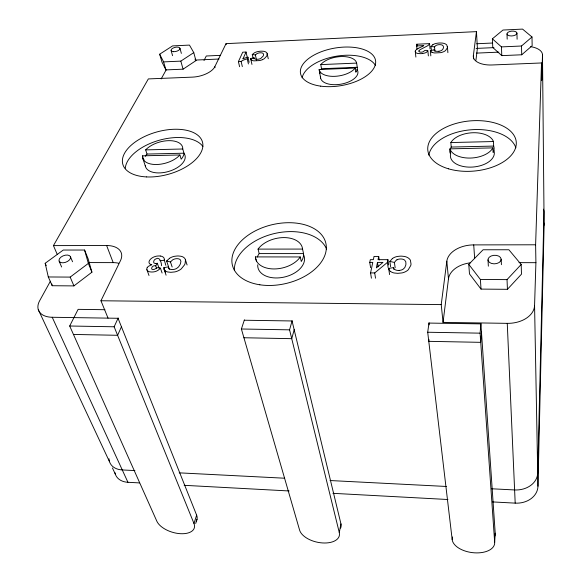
<?xml version="1.0" encoding="UTF-8"?>
<svg xmlns="http://www.w3.org/2000/svg" width="582" height="582" viewBox="0 0 582 582"><rect width="100%" height="100%" fill="white"/><g stroke="black" fill="none" stroke-linecap="round" stroke-linejoin="round"><path stroke-width="0.87" d="M492.568 501.917L515.194 503.132A21.92 17.751 3.6 0 0 537.964 486.225L544.112 225.118L542.497 55.094A19.381 9.683 -4.4 0 0 530.653 46.669M537.964 486.225L534.567 305.492L535.913 262.686L535.615 244.789L541.522 62.965L491.972 64.98A19.824 9.901 -5.2 0 1 473.355 55.69L476.454 31.639L226.042 43.643L214.802 66.741A18.355 8.774 -13.5 0 1 192.518 77.122L148.337 78.919L53.449 245.611L57.101 254.123M542.497 55.094L541.704 80.367L541.522 62.965M429.029 322.726L427.705 332.242L452.192 539.652A21.403 11.851 7.6 0 0 474.548 552.827A21.403 11.851 7.6 0 0 494.671 542.308L495.209 533.221L480.899 323.876L428.985 323.075L429.189 324.88M481.627 331.82L480.739 342.34L428.781 341.336L429.014 339.604M494.671 542.308L480.099 333.159L480.928 323.527M452.192 539.652L452.447 536.96M534.567 305.492A26.117 17.816 -1.7 0 1 507.257 323.352L443.048 322.377L448.482 278.851L446.823 261.216A25.47 16.609 -4.2 0 1 473.719 244.898L535.615 244.789M475.923 60.317L477.407 48.357L476.454 31.639M443.048 322.377L441.221 304.612L446.823 261.216M415.344 51.209L415.308 51.623A4.947 2.452 -7.3 0 0 416.217 52.882L416.559 53.064A5.303 2.626 -7.3 0 0 418.109 53.522L420.539 53.66A10.345 5.1 -7.3 0 0 421.528 53.609L422.452 53.522M244.389 319.896L241.392 328.997L299.599 530.115A20.428 11.218 12.5 0 0 322.537 542.941A20.428 11.218 12.5 0 0 339.291 532.595L340.95 523.88L292.055 320.966L244.28 320.231M164.248 259.856L165.841 265.356M388.15 267.698L387.379 262.417L387.91 259.674L378.045 259.659L378.707 256.429L374.03 256.422L373.353 259.652L370.327 259.652L369.745 262.387L370.596 267.655M377.478 262.409L376.358 267.887L382.978 262.417L377.478 262.409L378.162 266.803M371.425 278.189L370.567 272.907L372.778 262.395L369.745 262.387M416.821 49.463L416.828 44.217L429.567 43.635L430.054 48.939M161.578 265.705C161.403 262.693 159.97 256.015 155.518 259.07C153.604 259.783 152.499 263.617 155.43 263.486M294.274 329.456L291.735 338.673L243.923 337.749M339.291 532.595L289.567 329.841L292.149 320.631M195.705 523.451L197.014 519.289M104.92 309.711L78.112 309.348L69.687 326.007L156.827 521.188A19.817 10.476 16.7 0 0 180.238 533.679A19.817 10.476 16.7 0 0 193.988 523.509L196.629 515.143L118.051 318.289L52.22 317.27A24.037 14.274 -22.1 0 1 39.649 300.741L50.394 281.23M418.88 50.947A2.728 1.353 -7.3 0 0 420.277 52.118A2.728 1.353 -7.3 0 0 423.23 51.725A1.964 0.975 -7.3 0 0 423.558 51.5C424.714 49.339 429.785 50.408 426.424 52.278A4.365 2.161 -7.3 0 1 425.377 52.809A6.664 3.296 -7.3 0 1 422.452 53.515M248.398 63.962L247.241 58.869L247.976 57.232A12.411 6.016 -12.1 0 0 242.992 58.782M121.594 326.466L117.593 335.297L73.448 334.439M243 58.789L246.055 52.038L242.716 52.191L238.402 61.619L239.595 66.712M193.988 523.509L114.145 326.786L118.204 317.961M108.048 318.136L100.955 300.756L120.481 260.612A23.731 13.837 -19.8 0 0 106.622 245.524L53.449 245.611M204.006 60.499L206.283 55.996L220.614 55.348M161.17 78.926L165.972 70.218A17.715 8.439 -13.9 0 1 166.496 69.396M395.149 267.735L394.407 262.446L396.044 260.43A5.143 3.354 -7.7 0 1 396.989 259.812M147.217 267.698L147.362 267.451A4.816 2.917 -18.4 0 1 148.446 266.309L151.771 264.672M156.609 268.346L155.736 265.836L157.329 263.268A7.18 4.314 -18 0 1 155.423 263.5M390.624 266.694L389.86 261.413L392.363 258.597M434.936 51.325L434.543 46.887L435.736 45.665A3.95 1.95 -6.8 0 1 436.442 45.272A4.154 2.044 -6.8 0 1 439.032 44.676A5.522 2.721 -6.8 0 1 439.737 44.654L440.225 44.669A4.336 2.139 -6.8 0 1 442.385 45.192L443.295 46.116L443.469 47.382A17.787 8.781 -7.2 0 1 443.375 48.037L442.698 49.492L441.425 50.503A4.46 2.204 -6.8 0 1 438.988 51.245M155.736 265.836C151.575 264.541 149.523 271.35 154.717 269.219C157.031 266.651 163.04 267.211 157.998 270.339C155.569 271.889 152.513 272.34 149.705 271.823A6.642 4.023 -18.4 0 1 147.435 270.586M431.4 50.889L431 46.451L432.826 44.734M172.156 267L170.475 261.965L172.439 260.052A4.932 3.005 -17.5 0 1 173.443 259.463A5.187 3.157 -17.5 0 1 176.71 258.677A6.889 4.198 -17.5 0 1 177.532 258.699L178.085 258.757A5.413 3.296 -17.5 0 1 180.318 259.783L180.915 261.369L180.507 263.464A22.269 13.488 -18.1 0 1 180.078 264.534L178.594 266.869L176.644 268.433A5.573 3.405 -17.6 0 1 173.465 269.466L172.847 269.517A5.464 3.339 -17.6 0 1 168.293 266.891M168.307 266.01L166.612 260.983L169.551 258.313M256.509 60.048L255.389 54.955L256.786 53.77A3.768 1.811 -11.8 0 1 257.535 53.391A3.965 1.906 -11.8 0 1 260.045 52.809A5.26 2.532 -11.8 0 1 260.692 52.795L261.136 52.809A4.139 1.986 -11.8 0 1 262.969 53.326L263.559 54.228L263.399 55.457A16.994 8.148 -12.1 0 1 263.144 56.098L260.743 58.484A4.249 2.052 -11.8 0 1 258.321 59.204L257.841 59.255A4.169 2.008 -11.9 0 1 254.058 57.894M507.439 289.312L521.472 274.166L521.188 264.483L508.879 249.758L483.082 249.773L468.765 264.352L469.485 273.926L481.03 289.101L507.439 289.312L507.031 279.622L521.188 264.483M253.214 58.76L252.268 54.526L254.37 52.86A6.686 3.208 -11.8 0 1 258.226 51.492L260.19 51.231A11.233 5.413 -11.9 0 1 261.318 51.172L263.268 51.252A7.646 3.674 -11.8 0 1 265.661 51.922A8.403 4.038 -11.8 0 1 266.323 52.344A7.981 3.834 -11.8 0 1 267.036 53.217L268.266 58.724M521.719 54.781L532.152 45.731L531.999 36.993L522.549 29.1L502.972 30.038L492.379 38.819L492.779 47.477L501.793 55.632L521.719 54.781L521.501 46.007L531.999 36.993M370.567 272.907L374.699 272.929L387.379 262.417M73.929 285.9L91.927 272.194L88.115 258.786L84.572 250.034L63.263 250.042L45.178 263.282L48.299 276.967L52.205 285.726L73.929 285.9L70.175 277.097L48.299 276.967M70.175 277.097L88.355 263.391L84.572 250.034M183.068 69.171L195.908 60.644L193.777 52.62L189.463 45.09L172.585 45.898L159.672 54.199L161.985 62.143L165.928 69.905L183.068 69.171L180.835 61.125L193.777 52.62M417.803 48.641L418.014 48.517A21.789 10.869 -7 0 1 419.615 47.724L422.365 46.436A10.978 5.369 -7.5 0 0 423.019 46.109A6.337 3.106 -7.4 0 0 423.812 45.6L416.465 45.934M254.218 57.873L250.624 58.491L251.962 64.435M434.099 49.885L430.338 50.532L430.826 55.865M438.988 51.245L438.472 51.303A4.372 2.161 -6.8 0 1 433.932 49.914M159.854 260.678L164.139 260.329M399.157 270.397L399.827 270.339A5.805 3.805 -7.7 0 0 403.057 269.262L404.774 267.611L405.756 265.145A23.149 15.103 -8.5 0 0 405.93 264.024L405.792 261.82L404.679 260.154A5.645 3.681 -7.7 0 0 401.929 259.063L401.296 259.005A7.18 4.692 -7.7 0 0 400.38 258.983A5.405 3.528 -7.7 0 0 396.975 259.798M476.68 43.752L492.648 43.024M195.203 60.084L218.97 59.029M159.672 54.199L163.607 61.888L180.835 61.125M492.379 38.819L501.451 46.902L521.501 46.007M476.083 48.422L493.951 47.629M238.402 61.619L241.144 61.503L242.33 66.595M476.389 53.115L498.869 52.14M320.951 69.542A18.973 9.545 -9.7 0 1 321.526 68.749L320.806 64.609L356.642 63.096L357.253 67.272A18.973 9.545 -9.7 0 1 355.828 72.241L355.202 68.05L319.132 69.534L320.631 78.053M321.526 68.749L357.253 67.272M145.282 156.311A20.603 10.993 -15.7 0 1 147.013 154.055L145.66 149.887L182.755 148.992L183.999 153.204A20.603 10.993 -15.7 0 1 181.162 159.199L179.903 154.979L142.561 155.823L142.903 156.871M450.854 142.554L493.449 141.535L493.667 146.075A22.116 12.6 -5.1 0 1 493.107 152.44L492.881 147.893L449.944 148.861L450.323 153.372A22.116 12.6 -5.1 0 1 451.217 147.05L450.854 142.554A22.196 12.571 -5.2 0 1 473.217 132.732A22.196 12.571 -5.2 0 1 493.449 141.535M147.013 154.055L183.999 153.204M451.217 147.05L493.667 146.075M257.331 257.011A23.898 15.11 -13.3 0 1 259.194 253.592L258.052 249.111L302.56 249.074L303.542 253.607A23.898 15.11 -13.3 0 1 301.272 261.493L300.268 256.953L255.396 256.909L255.76 258.313M259.194 253.592L303.542 253.607M518.991 262.649L535.913 262.686M88.428 262.577L113.192 262.627A23.375 13.939 -20.1 0 1 118.655 263.217M468.765 264.352L480.39 279.469L507.031 279.622M100.955 300.756L441.221 304.612M69.687 326.007L114.145 326.786M241.392 328.997L289.567 329.841M427.705 332.242L480.099 333.159M134.908 470.583L122.264 469.943A20.741 14.696 -26.2 0 1 108.98 458.762M179.183 472.846L284.569 478.215M330.016 480.536L446.409 486.472M491.535 488.771L514.612 489.949A22.225 17.795 3 0 0 537.71 472.94L543.988 212.037A17.133 10.498 -2.3 0 0 543.392 209.149M114.916 472.606A20.479 14.696 -26.7 0 0 127.931 482.289L139.535 482.914M184.167 485.315L289.13 490.968M332.948 493.325L447.936 499.516M160.261 256.036L159.592 255.978A10.476 6.322 -18.1 0 0 158.486 255.971L157.344 256.051A7.682 4.627 -18.1 0 0 153.357 257.222A8.599 5.187 -18.1 0 0 152.353 257.775A7.319 4.409 -18.1 0 0 149.574 260.409A8.359 5.042 -18.1 0 0 149.319 260.911A5.835 3.507 -18.1 0 0 151.698 264.759M431 46.451L434.543 46.887M252.268 54.526L255.389 54.955M389.86 261.413L394.407 262.446M166.612 260.983L170.475 261.965M195.043 59.124L195.908 60.644M38.267 309.588L109.518 461.744M112.428 467.95L115.294 474.075M52.22 317.27L127.931 482.289M45.178 263.282L46.233 265.661M59.153 261.238L61.634 267M70.48 256.815A6.082 3.47 -20.7 0 1 62.921 262.809A6.082 3.47 -20.7 0 1 60.921 257.149A6.082 3.47 -20.7 0 1 70.48 256.815L72.554 261.762M88.355 263.391L91.927 272.194M106.622 245.524L113.192 262.627M146.911 269.662L149.007 275.519M160.363 267.982L162.102 273.016M157.329 263.268L159.068 268.287M165.579 272.66L163.855 267.625L168.504 266.854L169.355 269.371M164.08 269.313L166.088 275.191M143.245 157.918L143.499 158.704M143.849 159.744L143.929 160.006A20.603 10.993 -15.7 0 1 143.95 159.817M142.859 158.53L145.522 166.648M169.537 258.299A8.745 5.318 -17.5 0 1 174.636 256.284L177.161 255.993A14.717 8.992 -17.6 0 1 178.594 255.985L181.031 256.276A10.003 6.096 -17.5 0 1 183.941 257.6A10.993 6.7 -17.5 0 1 184.712 258.372A10.44 6.366 -17.5 0 1 185.469 259.921L187.091 264.97M163.607 61.888L165.928 69.905M171.115 50.525L172.563 55.668M179.954 48.241L181.366 53.391M255.978 259.157L256.56 261.405A23.898 15.11 -13.3 0 1 256.575 260.401M214.802 66.741L215.042 67.694M226.042 43.643L226.267 44.581M51.813 284.009L52.205 285.726M247.976 57.232L249.125 62.318M246.055 52.038L247.205 57.101M185.476 259.921L185.105 263.5A21.483 13.044 -17.9 0 1 184.487 264.919L181.228 268.92A10.229 6.249 -17.6 0 1 179.445 270.128A10.665 6.518 -17.6 0 1 178.47 270.645A10.018 6.126 -17.6 0 1 174.833 271.91L170.853 272.318L167.667 271.969A9.232 5.638 -17.7 0 1 164.873 270.557M267.182 53.624L267.022 55.312A16.398 7.872 -12 0 1 266.636 56.156L264.381 58.6A7.806 3.761 -11.8 0 1 263.079 59.364A8.148 3.921 -11.8 0 1 262.351 59.699M431.953 52.242A7.391 3.652 -6.9 0 0 434.689 52.969L440.763 52.642A8.024 3.965 -6.8 0 0 443.542 51.747A8.541 4.22 -6.8 0 0 444.241 51.405A8.192 4.045 -6.8 0 0 445.456 50.612L447.223 48.095A17.176 8.475 -7.1 0 0 447.398 47.222L446.816 45.069A8.366 4.125 -6.8 0 0 445.783 44.174A8.81 4.343 -6.8 0 0 444.932 43.745A8.017 3.95 -6.8 0 0 442.116 43.061L439.956 42.988A11.778 5.82 -6.8 0 0 438.741 43.046L436.66 43.323A7.006 3.448 -6.9 0 0 432.812 44.727M374.699 272.929L375.528 278.211M378.707 256.429L379.238 259.936M387.91 259.674L388.674 264.956M389.576 274.58L388.681 268.404L393.607 267.589L393.854 269.357M415.322 51.754L415.875 57.072M416.828 44.217L417.003 45.978M427.865 50.576L428.359 55.908M447.391 46.429L447.885 52.664M473.719 244.898L474.643 258.19M480.39 279.469L481.03 289.101M473.355 55.69L473.544 58.906M487.992 259.834L488.356 266.17M501.16 259.237A6.591 4.285 -3.1 0 1 491.434 263.42A6.591 4.285 -3.1 0 1 491.135 256.007A6.591 4.285 -3.1 0 1 501.16 259.237L501.415 264.686M507.257 323.352L515.194 503.132M501.451 46.902L501.793 55.632M507.002 33.923L507.184 39.154M516.94 33.109A4.983 2.408 -4.9 0 1 509.65 35.815A4.983 2.408 -4.9 0 1 509.33 31.654A4.983 2.408 -4.9 0 1 516.94 33.109L517.107 39.227M247.234 58.847A10.752 5.216 -12.2 0 0 243.989 59.895A6.715 3.252 -12.2 0 0 241.115 61.496M262.351 59.699A7.653 3.688 -11.8 0 1 259.587 60.564L253.963 60.863A7.049 3.397 -11.9 0 1 251.657 60.15M251.599 60.179A7.522 3.623 -11.9 0 1 250.689 58.476M431.888 52.264A7.886 3.899 -6.8 0 1 430.404 50.525M429.574 43.635A8.934 4.372 -7.4 0 1 427.952 45.527A8.468 4.147 -7.3 0 1 427.617 45.767L421.877 48.757A35.64 17.933 -6.6 0 0 420.968 49.215L420.008 49.761A4.205 2.081 -7.3 0 0 418.975 50.94M415.17 51.209A8.381 4.154 -7.3 0 1 417.854 48.662M147.45 270.572A5.849 3.543 -18.4 0 1 147.151 267.698M160.276 256.015A7.406 4.46 -18 0 1 164.306 259.841M164.793 270.601A9.85 6.024 -17.6 0 1 163.935 267.618M392.341 258.583A9.116 5.944 -7.8 0 1 397.419 256.466L400.125 256.16A15.343 10.047 -7.7 0 1 401.704 256.153L404.49 256.458A10.432 6.809 -7.7 0 1 408.077 257.855A11.465 7.486 -7.7 0 1 409.146 258.67A10.891 7.108 -7.7 0 1 410.426 260.3L411.03 264.061A22.356 14.594 -8.2 0 1 410.739 265.559L408.266 269.764A10.665 6.984 -7.7 0 1 406.636 271.045A11.123 7.282 -7.7 0 1 405.705 271.59A10.447 6.846 -7.7 0 1 402.031 272.914L397.739 273.344L394.116 272.98A9.625 6.307 -7.8 0 1 390.631 271.496M390.551 271.539A10.272 6.729 -7.8 0 1 388.769 268.389M399.157 270.412A5.696 3.732 -7.7 0 1 393.381 267.633M356.977 69.418A18.915 9.574 -9.7 0 1 341.459 84.077A18.915 9.574 -9.7 0 1 320.609 76.235M355.202 68.05A19.031 9.516 -9.7 0 1 334.774 76.337A19.031 9.516 -9.7 0 1 319.132 69.534M320.806 64.609A19.031 9.516 -9.7 0 1 341.008 56.57A19.031 9.516 -9.7 0 1 356.642 63.096M319.86 73.681A18.973 9.545 -9.7 0 1 319.947 71.833M303.615 254.836A23.804 15.139 -13.3 0 1 283.951 277.134A23.804 15.139 -13.3 0 1 257.731 264.788M258.052 249.111A23.986 15.088 -13.2 0 1 283.914 237.587A23.986 15.088 -13.2 0 1 302.56 249.074M300.268 256.953A23.986 15.088 -13.2 0 1 274.02 268.949A23.986 15.088 -13.2 0 1 255.396 256.909M184.37 153.917A20.53 11.022 -15.7 0 1 168.809 171.392A20.53 11.022 -15.7 0 1 145.296 165.564M145.66 149.887A20.668 10.956 -15.6 0 1 168.576 140.662A20.668 10.956 -15.6 0 1 182.755 148.992M179.903 154.979A20.668 10.956 -15.6 0 1 156.667 164.51A20.668 10.956 -15.6 0 1 142.561 155.823M493.769 150.265A22.036 12.622 -5.1 0 1 472.991 167.027A22.036 12.622 -5.1 0 1 450.701 153.539M492.881 147.893A22.196 12.571 -5.2 0 1 470.263 158.064A22.196 12.571 -5.2 0 1 449.944 148.861M448.482 278.851A25.084 16.682 -3.9 0 1 470.46 262.817M302.109 77.843A37.837 19.162 -9.7 0 1 336.17 56.25A37.837 19.162 -9.7 0 1 375.405 65.373M125.297 168.147A41.082 22.058 -15.7 0 1 159.395 140.211A41.082 22.058 -15.7 0 1 202.9 146.475M234.393 270.535A47.629 30.3 -13.3 0 1 274.551 233.506A47.629 30.3 -13.3 0 1 326.626 249.118M428.832 155.139A44.094 25.273 -5.1 0 1 470.758 129.801A44.094 25.273 -5.1 0 1 515.863 147.857M196.629 515.143A19.672 10.52 16.7 0 1 196.119 521.225M340.95 523.88A20.283 11.254 12.5 0 1 340.601 528.121M495.209 533.221A21.243 11.895 7.5 0 1 494.613 536.48M543.523 222.215A16.943 10.549 -2.1 0 1 544.112 225.118M320.675 86.143A38.077 19.039 -9.7 0 0 375.637 61.183A38.077 19.039 -9.7 0 0 317.728 53.217A38.077 19.039 -9.7 0 0 320.675 86.143M146.358 176.913A41.358 21.934 -15.6 0 0 202.667 142.83A41.358 21.934 -15.6 0 0 138.887 139.585A41.358 21.934 -15.6 0 0 146.358 176.913M259.848 284.787A48 30.206 -13.2 0 0 326.08 244.367A48 30.206 -13.2 0 0 251.373 233.084A48 30.206 -13.2 0 0 259.848 284.787M448.547 168.831A44.414 25.157 -5.2 0 0 516.278 144.161A44.414 25.157 -5.2 0 0 451.217 124.999A44.414 25.157 -5.2 0 0 448.547 168.831M173.582 51.696A4.569 2.102 -13.8 0 0 179.984 48.386A4.569 2.102 -13.8 0 0 173.036 48.088A4.569 2.102 -13.8 0 0 173.582 51.696"/></g></svg>
